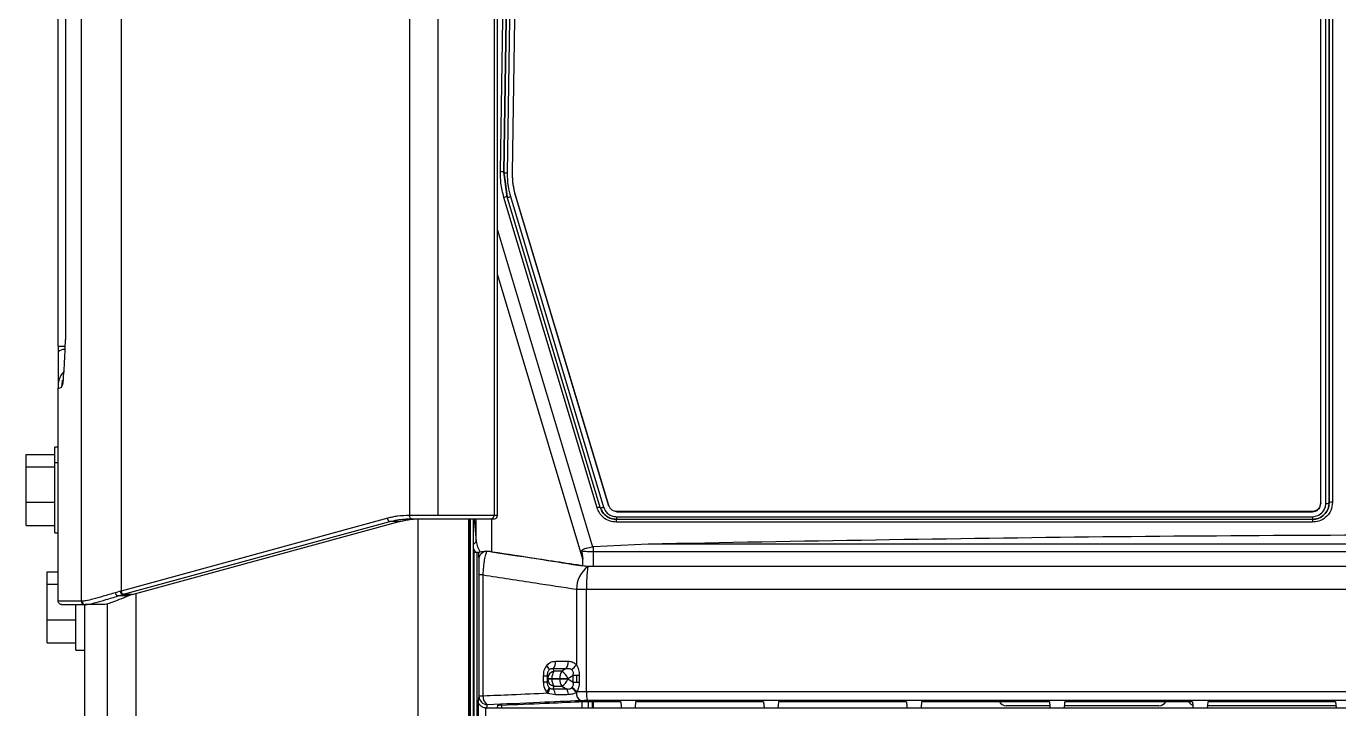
# Model space of a CAD drawing. Header units: millimetres. Extents: x 126 to 938, y 244 to 707.
# Drawn here: x 817.3 to 827.2, y 274.06 to 279.21 of the extents above; entities that cross this region are included whole.
import ezdxf

# ---------------------------------------------------------------- set-up
doc = ezdxf.new("R2010")
doc.units = ezdxf.units.MM

msp = doc.modelspace()

# ---------------------------------------------------------------- linework, layer by layer
at = {"color": 7, "linetype": 'Continuous', "lineweight": 25}
for p, q in [((817.7154, 285.491), (817.7154, 274.8738)), ((818.0162, 285.414), (818.0162, 274.9508)), ((820.1912, 284.8433), (820.1912, 275.5215)), ((820.4039, 284.8433), (820.4039, 275.5215)), ((820.8277, 284.8433), (820.8277, 275.5215)), ((820.8532, 275.5215), (820.8532, 284.8433)), ((820.8758, 278.1137), (820.9765, 284.6417)), ((821.0019, 284.637), (820.9012, 278.109)), ((820.9012, 278.1089), (821.0019, 284.6369)), ((821.0273, 284.6321), (820.9266, 278.1042)), ((821.0654, 284.6357), (820.9647, 278.1076)), ((817.5415, 276.7983), (817.5415, 283.5665)), ((817.5961, 283.5207), (817.5961, 276.8442)), ((817.5967, 283.5177), (817.5967, 276.8471)), ((827.062, 275.6157), (827.062, 279.9472)), ((827.1001, 275.6116), (827.1001, 279.9431)), ((827.1255, 275.616), (827.1255, 279.9476)), ((827.1255, 279.9474), (827.1255, 275.6159)), ((827.1509, 279.9519), (827.1509, 275.6204)), ((820.9012, 278.109), (820.9012, 278.1089)), ((820.9012, 278.109), (820.911, 278.038)), ((820.9111, 278.0377), (820.9012, 278.1089)), ((820.911, 278.038), (820.9271, 277.9224)), ((820.9271, 277.9223), (820.9111, 278.0377)), ((820.9646, 278.099), (820.9646, 278.0946)), ((821.6293, 275.5807), (820.9271, 277.9226)), ((820.9515, 277.925), (821.6537, 275.5832)), ((820.988, 277.9396), (821.6903, 275.598)), ((820.988, 277.9396), (820.988, 277.9352)), ((820.988, 277.9352), (821.6903, 275.5936)), ((821.605, 275.5779), (820.9027, 277.9197)), ((820.8532, 277.6727), (821.5694, 275.2844)), ((821.498, 275.191), (820.8532, 277.3413)), ((817.5415, 276.7983), (817.5415, 276.7537)), ((817.5415, 276.7983), (817.5911, 276.7983)), ((817.5415, 276.7537), (817.5415, 276.4862)), ((817.5415, 276.4775), (817.5685, 276.488)), ((817.5415, 276.4777), (817.5415, 276.4775)), ((817.5415, 274.8738), (817.5415, 276.4775)), ((817.3002, 275.9798), (817.5161, 275.9798)), ((817.3002, 275.8871), (817.3002, 275.9798)), ((817.5415, 276.0365), (817.5161, 276.0365)), ((817.5161, 275.9208), (817.5161, 276.0365)), ((817.3002, 275.6199), (817.3002, 275.8871)), ((817.3002, 275.8871), (817.5161, 275.8871)), ((817.5161, 275.3888), (817.5161, 275.9208)), ((817.5161, 275.9208), (817.5415, 275.9208)), ((817.3002, 275.6199), (817.5161, 275.6199)), ((817.3002, 275.4455), (817.3002, 275.6199)), ((821.6293, 275.5807), (821.6293, 275.5806)), ((821.6903, 275.598), (821.6903, 275.5936)), ((821.7512, 275.5532), (821.7512, 275.5488)), ((821.7512, 275.5532), (826.9985, 275.5532)), ((821.7512, 275.5488), (826.9985, 275.5488)), ((826.9985, 275.5532), (826.9985, 275.5488)), ((827.0434, 275.5715), (827.0434, 275.5671)), ((827.062, 275.6157), (827.062, 275.6113)), ((827.1228, 275.5907), (827.1255, 275.616)), ((827.1255, 275.6159), (827.124, 275.6023)), ((827.1255, 275.6159), (827.1255, 275.616)), ((820.026, 275.4997), (818.0162, 274.9508)), ((818.034, 274.9261), (820.0413, 275.4743)), ((818.0985, 274.9247), (820.112, 275.4743)), ((820.112, 275.4743), (820.0413, 275.4743)), ((820.4039, 275.5215), (820.1912, 275.5215)), ((820.2039, 275.4961), (820.8024, 275.4961)), ((820.2547, 257.0665), (820.2547, 275.4961)), ((820.8277, 275.5215), (820.4039, 275.5215)), ((820.6347, 275.4961), (820.6347, 257.0665)), ((820.6455, 257.0665), (820.6455, 275.4961)), ((820.6456, 257.0665), (820.6456, 275.4961)), ((820.6507, 257.0665), (820.6507, 275.4961)), ((820.6697, 275.4961), (820.6697, 257.0665)), ((820.6729, 257.0665), (820.6729, 275.4961)), ((820.6731, 257.0665), (820.6731, 275.4961)), ((820.6785, 275.4961), (820.694, 275.3253)), ((820.694, 275.3253), (820.694, 275.4961)), ((820.8024, 275.4961), (820.8319, 275.4961)), ((820.8085, 275.4961), (820.8085, 275.2474)), ((820.8532, 275.5215), (820.8277, 275.5215)), ((821.7511, 275.5115), (826.9985, 275.5115)), ((821.7511, 275.5115), (821.7511, 275.4913)), ((826.9985, 275.4913), (821.7511, 275.4913)), ((821.7511, 275.4703), (821.7511, 275.4913)), ((826.9985, 275.4703), (821.7511, 275.4703)), ((826.9985, 275.5115), (826.9985, 275.4913)), ((826.9985, 275.4913), (826.9985, 275.4703)), ((817.3002, 275.4455), (817.5161, 275.4455)), ((817.5161, 275.3888), (817.5415, 275.3888)), ((820.6895, 275.2408), (820.6731, 275.2707)), ((821.5694, 275.2844), (821.5767, 275.2855)), ((821.5767, 275.2855), (821.9888, 275.3071)), ((820.6895, 275.2408), (820.6731, 275.2419)), ((820.6758, 275.2418), (820.6758, 257.0665)), ((820.6982, 275.2406), (820.6982, 269.534)), ((821.498, 275.1405), (821.498, 275.191)), ((821.5758, 275.2464), (821.5758, 275.1348)), ((817.4589, 275.0948), (817.5415, 275.0948)), ((817.4589, 275.002), (817.4589, 275.0948)), ((820.7459, 275.0719), (820.7142, 275.0719)), ((820.7142, 275.0719), (820.7142, 274.1584)), ((820.7459, 274.1584), (820.7459, 275.0719)), ((828.8508, 275.1347), (821.5758, 275.1347)), ((817.4589, 274.7349), (817.4589, 275.002)), ((817.4589, 275.002), (817.5415, 275.002)), ((821.4489, 274.9648), (821.4489, 274.3942)), ((821.4489, 274.9648), (821.5253, 274.9648)), ((821.5253, 274.1904), (821.5253, 274.9648)), ((817.7154, 274.8738), (817.5415, 274.8738)), ((817.7195, 274.8738), (817.7154, 274.8738)), ((817.9125, 257.0665), (817.9125, 274.855)), ((817.9925, 274.9139), (818.029, 274.9247)), ((818.0707, 274.9139), (817.9925, 274.9139)), ((818.0985, 274.9247), (818.029, 274.9247)), ((818.0985, 274.9247), (818.0707, 274.9139)), ((818.1278, 274.9327), (818.1278, 257.0665)), ((817.5669, 274.8484), (817.7408, 274.8484)), ((817.6748, 274.5038), (817.6748, 274.8484)), ((817.7393, 274.8484), (817.7393, 257.0665)), ((817.7393, 274.8484), (817.7393, 257.0665)), ((817.7408, 274.8484), (817.7447, 274.8484)), ((817.8823, 274.8484), (817.7447, 274.8484)), ((817.4589, 274.7349), (817.6748, 274.7349)), ((817.4589, 274.5604), (817.4589, 274.7349)), ((817.4589, 274.5604), (817.6748, 274.5604)), ((817.6748, 274.5038), (817.7393, 274.5038)), ((821.2768, 274.3659), (821.372, 274.3659)), ((821.2788, 274.3457), (821.2768, 274.3659)), ((821.3865, 274.4191), (821.2913, 274.4191)), ((821.372, 274.3659), (821.339, 274.3457)), ((821.199, 274.3126), (821.199, 274.2662)), ((821.199, 274.3126), (821.2307, 274.3126)), ((821.199, 274.2662), (821.2307, 274.2662)), ((821.2307, 274.3126), (821.2326, 274.2924)), ((821.2307, 274.2662), (821.2307, 274.3126)), ((821.2326, 274.2863), (821.2307, 274.2662)), ((821.2326, 274.2924), (821.2326, 274.2863)), ((821.2326, 274.2924), (821.2643, 274.2924)), ((821.2643, 274.2863), (821.2326, 274.2863)), ((821.2643, 274.2863), (821.2643, 274.2924)), ((821.2643, 274.2924), (821.3246, 274.2924)), ((821.3246, 274.2863), (821.2643, 274.2863)), ((821.339, 274.3457), (821.2788, 274.3457)), ((821.3246, 274.2924), (821.3851, 274.2924)), ((821.3246, 274.2924), (821.3246, 274.2863)), ((821.3851, 274.2863), (821.3246, 274.2863)), ((821.3851, 274.2924), (821.4211, 274.3144)), ((821.3851, 274.2863), (821.3851, 274.2924)), ((821.4211, 274.2644), (821.3851, 274.2863)), ((821.4211, 274.3144), (821.4211, 274.2644)), ((821.4499, 274.3144), (821.4211, 274.3144)), ((821.4211, 274.2644), (821.4499, 274.2644)), ((821.4499, 274.3144), (821.4499, 274.2644)), ((821.473, 274.3144), (821.4499, 274.3144)), ((821.4499, 274.2644), (821.473, 274.2644)), ((821.473, 274.2644), (821.473, 274.3144)), ((821.234, 274.1799), (821.2902, 274.1702)), ((821.2767, 274.2114), (821.2788, 274.2331)), ((821.2788, 274.2331), (821.339, 274.2331)), ((821.339, 274.2331), (821.3756, 274.2107)), ((820.7078, 274.1265), (820.7078, 273.8898)), ((820.7459, 274.1584), (820.7142, 274.1584)), ((820.7664, 273.8898), (820.7664, 274.0686)), ((820.8506, 274.0683), (820.7719, 274.0683)), ((821.7879, 274.0683), (820.8506, 274.0683)), ((820.8835, 274.0903), (820.8835, 274.0683)), ((821.4928, 274.0683), (821.4928, 274.1166)), ((821.4954, 274.1167), (821.7697, 274.1167)), ((821.5368, 274.1167), (821.5368, 274.0683)), ((821.5698, 274.0683), (821.5698, 274.1167)), ((821.5766, 274.0683), (821.5766, 274.1167)), ((821.8908, 274.0683), (821.7879, 274.0683)), ((822.8648, 274.0683), (821.8908, 274.0683)), ((821.9073, 274.1167), (822.8466, 274.1167)), ((822.9688, 274.0683), (822.8648, 274.0683)), ((823.9423, 274.0683), (822.9688, 274.0683)), ((822.9855, 274.1167), (823.9243, 274.1167)), ((824.0473, 274.0683), (823.9423, 274.0683)), ((825.0205, 274.0683), (824.0473, 274.0683)), ((824.0641, 274.1167), (825.0027, 274.1167)), ((825.0187, 274.0863), (824.6903, 274.0863)), ((825.1263, 274.0683), (825.0205, 274.0683)), ((826.0992, 274.0683), (825.1263, 274.0683)), ((825.8421, 274.0863), (825.1281, 274.0863)), ((825.1432, 274.1167), (826.0815, 274.1167)), ((826.2055, 274.0683), (826.0992, 274.0683)), ((827.1783, 274.0683), (826.2055, 274.0683)), ((827.1765, 274.0863), (826.2073, 274.0863)), ((826.2226, 274.1167), (827.1607, 274.1167)), ((827.285, 274.0683), (827.1783, 274.0683))]:
    msp.add_line(p, q, dxfattribs=at)
at = {"color": 7, "linetype": 'Continuous', "lineweight": 25, "flags": 128}
for points in [[(817.5685, 276.488), (817.5728, 276.5331), (817.5743, 276.5403)], [(820.2039, 275.4961), (820.2014, 275.4966), (820.199, 275.498), (820.1968, 275.5004), (820.1949, 275.5035), (820.1933, 275.5074), (820.1922, 275.5118), (820.1914, 275.5166), (820.1912, 275.5215)], [(821.9888, 275.3071), (824.2744, 275.3071), (826.5621, 275.3071), (828.8508, 275.3071)], [(820.7094, 275.2429), (820.7111, 275.2131), (820.7124, 275.1898)], [(828.8508, 275.2463), (826.4245, 275.2463), (823.9989, 275.2463), (821.5758, 275.2464)], [(828.8508, 275.1349), (826.8007, 275.1349), (824.7514, 275.1349), (823.1421, 275.1349), (821.5342, 275.135)], [(821.5253, 274.9648), (823.9651, 274.9648), (826.4073, 274.9647), (828.8508, 274.9647)], [(828.8508, 274.1904), (826.4072, 274.1904), (823.965, 274.1904), (821.5253, 274.1904)], [(820.7142, 274.1584), (820.7106, 274.1405), (820.7078, 274.1265)], [(821.5294, 274.1271), (823.9677, 274.1271), (826.4086, 274.1271), (828.8508, 274.1271)], [(822.9735, 274.1156), (822.9708, 274.0891), (822.9688, 274.0683)], [(826.2103, 274.1156), (826.2076, 274.0891), (826.2055, 274.0683)]]:
    msp.add_lwpolyline(points, dxfattribs=at)
at = {"color": 7, "linetype": 'Continuous', "lineweight": 25}
for centre, radius, start, end in [((820.8812, 278.072), 0.0421, 61.63039, 97.34476), ((820.9212, 278.1459), 0.0421, 241.61587, 277.34627), ((821.4225, 278.0998), 0.4579, 179.02547, 180.09767), ((821.5192, 278.099), 0.5546, 180.00305, 196.703), ((821.5192, 278.0946), 0.5546, 180.00261, 196.70375), ((820.9192, 277.8849), 0.0385, 78.20007, 115.32383), ((820.9342, 277.9637), 0.0423, 260.63945, 294.12801), ((817.5889, 276.7047), 0.0682, 88.82917, 134.0663), ((821.6214, 275.5431), 0.0385, 78.19238, 115.33153), ((821.6372, 275.618), 0.0385, 258.20007, 295.32383), ((826.9986, 275.6172), 0.064, 269.93145, 314.45754), ((826.9986, 275.6128), 0.064, 269.93145, 314.45754), ((826.9999, 275.6158), 0.0621, 314.46024, 359.90837), ((826.9999, 275.6114), 0.0621, 314.46024, 359.90837), ((827.1061, 275.6529), 0.0418, 261.72866, 297.64924), ((827.1448, 275.579), 0.0417, 81.71575, 117.65354), ((820.6617, 275.4988), 0.017, 312.47281, 350.99802), ((820.8024, 275.5215), 0.0253, 270.10335, 0.11893), ((820.6712, 275.331), 0.0235, 274.76933, 346.11615), ((820.7749, 275.188), 0.0625, 90.36549, 178.41967), ((822.318, 275.2481), 0.7422, 177.11027, 180.13532), ((821.6726, 274.9591), 0.2238, 128.20394, 178.54561), ((822.6394, 274.9923), 1.1144, 172.64586, 181.41494), ((817.7408, 274.8738), 0.0254, 179.95672, 269.95582), ((817.7448, 274.8737), 0.0253, 179.75421, 269.78005), ((821.1755, 274.3407), 0.0693, 13.20477, 44.90093), ((821.2004, 274.4152), 0.091, 327.15383, 2.46348), ((821.2956, 274.4152), 0.091, 327.15719, 2.47208), ((821.321, 274.4903), 0.16, 304.69982, 323.07877), ((821.2917, 274.2879), 0.0592, 102.61378, 175.59897), ((821.2917, 274.2909), 0.0592, 184.40103, 257.38622), ((821.3552, 274.2963), 0.091, 147.1595, 182.47138), ((821.3552, 274.2824), 0.091, 177.52862, 212.8405), ((821.4154, 274.2963), 0.0909, 147.14729, 182.47165), ((821.4154, 274.2824), 0.0909, 177.52835, 212.85271), ((821.2773, 274.2457), 0.1175, 23.44874, 58.33851), ((821.2773, 274.3331), 0.1175, 301.66149, 336.55126), ((821.1755, 274.238), 0.0693, 315.09907, 346.79523), ((821.1753, 274.2225), 0.0725, 324.01048, 356.25938), ((821.2075, 274.166), 0.0828, 2.94842, 33.29339), ((821.3082, 274.1662), 0.0808, 4.1237, 33.38911), ((821.3281, 274.0892), 0.1555, 38.9796, 57.26182), ((821.3184, 274.0736), 0.1771, 40.85366, 57.13331), ((821.5102, 274.1799), 0.0616, 173.44388, 240.9229), ((821.8042, 274.1765), 0.2792, 177.14175, 190.17962), ((820.7776, 274.1586), 0.0635, 180.19914, 269.62242), ((820.8084, 274.15), 0.0631, 172.33352, 240.35088), ((824.6903, 274.1454), 0.0591, 209.79085, 269.99086), ((825.8421, 274.1454), 0.0591, 270.00124, 330.37505), ((826.119, 274.1454), 0.059, 209.77874, 248.02876)]:
    msp.add_arc(centre, radius, start, end, dxfattribs=at)
for points, knots in [([(820.9027, 277.9197), (820.8937, 277.9554), (820.8775, 278.0191), (820.8763, 278.0848), (820.8758, 278.1137)], [0, 0, 0, 0, 0.560148, 1, 1, 1, 1]), ([(820.9266, 278.1042), (820.9275, 278.0702), (820.9292, 278.0095), (820.9447, 277.9508), (820.9515, 277.925)], [0, 0, 0, 0, 0.5598379, 1, 1, 1, 1]), ([(817.5685, 276.488), (817.5709, 276.4944), (817.5789, 276.5164), (817.581, 276.5641), (817.5877, 276.6387), (817.592, 276.7358), (817.5951, 276.8088), (817.5967, 276.8471)], [0, 0, 0, 0, 0.056372, 0.1937022, 0.3924031, 0.681192, 1, 1, 1, 1]), ([(817.5415, 276.4777), (817.5437, 276.5115), (817.5467, 276.5589), (817.5761, 276.5943), (817.5845, 276.6044)], [0, 0, 0, 0, 0.714886, 1, 1, 1, 1]), ([(821.7511, 275.4703), (821.7333, 275.4721), (821.6967, 275.4758), (821.652, 275.5032), (821.6203, 275.5386), (821.61, 275.565), (821.605, 275.5779)], [0, 0, 0, 0, 0.275055, 0.563665, 0.787887, 1, 1, 1, 1]), ([(821.6293, 275.5806), (821.6345, 275.5679), (821.6447, 275.5429), (821.6741, 275.5143), (821.7101, 275.4948), (821.7373, 275.4923), (821.7511, 275.491)], [0, 0, 0, 0, 0.252761, 0.497861, 0.744114, 1, 1, 1, 1]), ([(821.7511, 275.4908), (821.7375, 275.4921), (821.7104, 275.4945), (821.674, 275.5141), (821.6446, 275.5429), (821.6344, 275.568), (821.6293, 275.5805)], [0, 0, 0, 0, 0.251366, 0.502008, 0.751517, 1, 1, 1, 1]), ([(821.6537, 275.5832), (821.6583, 275.5723), (821.6676, 275.5498), (821.6939, 275.5269), (821.7228, 275.5137), (821.7419, 275.5122), (821.7511, 275.5115)], [0, 0, 0, 0, 0.271855, 0.559585, 0.785202, 1, 1, 1, 1]), ([(821.6903, 275.598), (821.6932, 275.591), (821.6991, 275.577), (821.7153, 275.563), (821.7331, 275.5547), (821.7451, 275.5537), (821.7512, 275.5532)], [0, 0, 0, 0, 0.280832, 0.556552, 0.775295, 1, 1, 1, 1]), ([(827.1509, 275.6204), (827.1482, 275.5991), (827.1425, 275.5547), (827.1012, 275.5044), (827.05, 275.4752), (827.0152, 275.4719), (826.9985, 275.4703)], [0, 0, 0, 0, 0.268395, 0.559967, 0.788212, 1, 1, 1, 1]), ([(826.9985, 275.5115), (827.0129, 275.5133), (827.0427, 275.5169), (827.0768, 275.5439), (827.0967, 275.5776), (827.099, 275.6005), (827.1001, 275.6116)], [0, 0, 0, 0, 0.272177, 0.564876, 0.79125, 1, 1, 1, 1]), ([(827.124, 275.6023), (827.1237, 275.5983), (827.1228, 275.5861), (827.1134, 275.5592), (827.0905, 275.5251), (827.0559, 275.5024), (827.0242, 275.4923), (827.0071, 275.4913), (826.9985, 275.4908)], [0, 0, 0, 0, 0.064632, 0.20026, 0.460197, 0.721564, 0.858837, 1, 1, 1, 1]), ([(826.9985, 275.491), (827.0071, 275.4915), (827.0242, 275.4925), (827.056, 275.5026), (827.0902, 275.5253), (827.1142, 275.5592), (827.1206, 275.5826), (827.1228, 275.5907)], [0, 0, 0, 0, 0.15094, 0.297732, 0.577261, 0.855102, 1, 1, 1, 1]), ([(820.1912, 275.5215), (820.16, 275.5202), (820.1166, 275.5183), (820.0617, 275.5088), (820.0379, 275.5027), (820.026, 275.4997)], [0, 0, 0, 0, 0.559126, 0.779207, 1, 1, 1, 1]), ([(820.0413, 275.4743), (820.0395, 275.4747), (820.0366, 275.4755), (820.0336, 275.4786), (820.0308, 275.4826), (820.0285, 275.4878), (820.0268, 275.4939), (820.0263, 275.4976), (820.026, 275.4997)], [0, 0, 0, 0, 0.166346, 0.274398, 0.402139, 0.63816, 0.804006, 1, 1, 1, 1]), ([(820.0413, 275.4743), (820.06, 275.479), (820.096, 275.4882), (820.1507, 275.4945), (820.1862, 275.4956), (820.2039, 275.4961)], [0, 0, 0, 0, 0.351273, 0.677794, 1, 1, 1, 1]), ([(820.112, 275.4743), (820.1205, 275.4759), (820.1372, 275.4791), (820.1594, 275.4864), (820.182, 275.4891), (820.2075, 275.4924), (820.239, 275.4956), (820.2626, 275.4959), (820.2747, 275.4961)], [0, 0, 0, 0, 0.157409, 0.310235, 0.423904, 0.571279, 0.779308, 1, 1, 1, 1]), ([(820.8319, 275.4961), (820.8376, 275.4978), (820.845, 275.4999), (820.8499, 275.5076), (820.8518, 275.5121), (820.853, 275.5168), (820.8531, 275.52), (820.8532, 275.5215)], [0, 0, 0, 0, 0.464474, 0.600304, 0.737392, 0.871855, 1, 1, 1, 1]), ([(821.9888, 275.3071), (823.1321, 275.328), (825.4193, 275.3699), (827.7068, 275.3759), (828.8508, 275.3788)], [0, 0, 0, 0, 0.49987, 1, 1, 1, 1]), ([(820.694, 275.3253), (820.6962, 275.311), (820.7007, 275.2819), (820.716, 275.2568), (820.7237, 275.2439)], [0, 0, 0, 0, 0.490463, 1, 1, 1, 1]), ([(820.8085, 275.2474), (820.8015, 275.2483), (820.7872, 275.25), (820.7655, 275.2498), (820.7441, 275.2482), (820.7304, 275.2453), (820.7237, 275.2439)], [0, 0, 0, 0, 0.247816, 0.508568, 0.760482, 1, 1, 1, 1]), ([(820.7459, 275.0719), (820.747, 275.0924), (820.7491, 275.1308), (820.756, 275.1821), (820.763, 275.2217), (820.7712, 275.2424), (820.7745, 275.2505)], [0, 0, 0, 0, 0.339837, 0.632794, 0.855625, 1, 1, 1, 1]), ([(821.5342, 275.135), (821.3924, 275.1567), (821.1392, 275.1954), (820.8859, 275.2337), (820.7745, 275.2505)], [0, 0, 0, 0, 0.560012, 1, 1, 1, 1]), ([(821.4894, 275.2509), (821.4894, 275.2518), (821.4893, 275.2535), (821.4906, 275.2572), (821.4948, 275.2621), (821.5062, 275.269), (821.5316, 275.2773), (821.5543, 275.2816), (821.5694, 275.2844)], [0, 0, 0, 0, 0.02832, 0.057871, 0.124877, 0.237195, 0.494994, 1, 1, 1, 1]), ([(821.4894, 275.2509), (821.491, 275.2397), (821.4938, 275.2198), (821.4967, 275.1998), (821.498, 275.191)], [0, 0, 0, 0, 0.559738, 1, 1, 1, 1]), ([(821.5758, 275.2464), (821.5609, 275.2465), (821.5321, 275.2468), (821.5033, 275.2496), (821.4894, 275.2509)], [0, 0, 0, 0, 0.51571, 1, 1, 1, 1]), ([(820.7237, 275.2439), (820.7212, 275.2433), (820.7158, 275.2421), (820.7073, 275.2411), (820.6985, 275.2404), (820.6924, 275.2407), (820.6895, 275.2408)], [0, 0, 0, 0, 0.2291953, 0.4760695, 0.7486414, 1, 1, 1, 1]), ([(820.7124, 275.1898), (820.7127, 275.1833), (820.7134, 275.1663), (820.7138, 275.1388), (820.7141, 275.106), (820.7141, 275.0837), (820.7142, 275.0719)], [0, 0, 0, 0, 0.1653987, 0.4312676, 0.699578, 1, 1, 1, 1]), ([(820.8085, 275.2474), (820.9373, 275.2275), (821.1671, 275.192), (821.3969, 275.1561), (821.498, 275.1404)], [0, 0, 0, 0, 0.55999, 1, 1, 1, 1]), ([(820.7459, 275.0719), (820.8771, 275.052), (821.1115, 275.0165), (821.3458, 274.9806), (821.4489, 274.9648)], [0, 0, 0, 0, 0.5599894, 1, 1, 1, 1]), ([(821.5758, 275.1347), (821.5625, 275.1349), (821.5364, 275.1354), (821.5106, 275.1387), (821.498, 275.1404)], [0, 0, 0, 0, 0.512018, 1, 1, 1, 1]), ([(817.5669, 274.8484), (817.5633, 274.8489), (817.5558, 274.8498), (817.5473, 274.8567), (817.5424, 274.8652), (817.5418, 274.871), (817.5415, 274.8738)], [0, 0, 0, 0, 0.27018, 0.562378, 0.789749, 1, 1, 1, 1]), ([(817.9728, 274.9385), (817.9416, 274.9292), (817.8852, 274.9123), (817.8106, 274.8919), (817.7574, 274.8782), (817.7292, 274.8749), (817.7195, 274.8738)], [0, 0, 0, 0, 0.37293, 0.674609, 0.88747, 1, 1, 1, 1]), ([(817.7447, 274.8484), (817.7542, 274.8496), (817.7819, 274.8529), (817.8338, 274.8667), (817.9068, 274.8873), (817.9619, 274.9044), (817.9925, 274.9139)], [0, 0, 0, 0, 0.112353, 0.325368, 0.626392, 1, 1, 1, 1]), ([(818.0707, 274.9139), (818.0475, 274.9044), (818.0058, 274.8874), (817.9504, 274.8668), (817.911, 274.853), (817.8896, 274.8496), (817.8823, 274.8484)], [0, 0, 0, 0, 0.376214, 0.675669, 0.888867, 1, 1, 1, 1]), ([(818.0108, 274.9494), (818.0037, 274.9474), (817.9909, 274.9439), (817.9783, 274.9401), (817.9728, 274.9385)], [0, 0, 0, 0, 0.565468, 1, 1, 1, 1]), ([(817.9925, 274.9139), (817.9905, 274.9143), (817.9872, 274.9149), (817.9835, 274.9179), (817.9805, 274.9211), (817.9778, 274.925), (817.9748, 274.9307), (817.9736, 274.9354), (817.9728, 274.9385)], [0, 0, 0, 0, 0.178237, 0.292906, 0.423869, 0.5668, 0.715262, 1, 1, 1, 1]), ([(818.0162, 274.9508), (818.0152, 274.9505), (818.0134, 274.9501), (818.0116, 274.9496), (818.0108, 274.9494)], [0, 0, 0, 0, 0.560207, 1, 1, 1, 1]), ([(818.029, 274.9247), (818.0272, 274.9251), (818.0242, 274.9258), (818.0208, 274.9288), (818.0181, 274.932), (818.0157, 274.9359), (818.0129, 274.9416), (818.0117, 274.9463), (818.0108, 274.9494)], [0, 0, 0, 0, 0.166707, 0.278436, 0.408841, 0.553605, 0.705462, 1, 1, 1, 1]), ([(818.034, 274.9261), (818.0322, 274.9266), (818.0279, 274.9277), (818.023, 274.9337), (818.0187, 274.9414), (818.0171, 274.9476), (818.0162, 274.9508)], [0, 0, 0, 0, 0.1736399, 0.4066566, 0.6916071, 1, 1, 1, 1]), ([(818.029, 274.9247), (818.0299, 274.925), (818.0316, 274.9254), (818.0333, 274.9259), (818.034, 274.9261)], [0, 0, 0, 0, 0.559189, 1, 1, 1, 1]), ([(821.2246, 274.3896), (821.2165, 274.3771), (821.2012, 274.3535), (821.1997, 274.3256), (821.199, 274.3126)], [0, 0, 0, 0, 0.533671, 1, 1, 1, 1]), ([(821.2913, 274.4191), (821.2768, 274.4175), (821.2512, 274.4147), (821.2326, 274.3972), (821.2246, 274.3896)], [0, 0, 0, 0, 0.5659209, 1, 1, 1, 1]), ([(821.243, 274.3565), (821.2451, 274.3587), (821.2494, 274.3629), (821.261, 274.3681), (821.2704, 274.3667), (821.2768, 274.3659)], [0, 0, 0, 0, 0.245407, 0.485822, 1, 1, 1, 1]), ([(821.372, 274.3659), (821.3798, 274.3668), (821.3909, 274.3681), (821.4047, 274.3643), (821.4097, 274.3606), (821.412, 274.3588)], [0, 0, 0, 0, 0.5574785, 0.7898982, 1, 1, 1, 1]), ([(821.4489, 274.3942), (821.4387, 274.4022), (821.4202, 274.4166), (821.3969, 274.4183), (821.3865, 274.4191)], [0, 0, 0, 0, 0.550489, 1, 1, 1, 1]), ([(821.412, 274.3588), (821.4147, 274.3559), (821.4201, 274.3501), (821.4239, 274.3388), (821.4242, 274.3265), (821.4221, 274.3186), (821.4211, 274.3144)], [0, 0, 0, 0, 0.243008, 0.492016, 0.727473, 1, 1, 1, 1]), ([(821.473, 274.3144), (821.472, 274.3287), (821.4705, 274.3502), (821.4603, 274.3769), (821.4526, 274.3885), (821.4489, 274.3942)], [0, 0, 0, 0, 0.505575, 0.758983, 1, 1, 1, 1]), ([(821.199, 274.2662), (821.2002, 274.2497), (821.2022, 274.2217), (821.218, 274.1987), (821.2246, 274.1892)], [0, 0, 0, 0, 0.585526, 1, 1, 1, 1]), ([(821.2307, 274.3126), (821.2311, 274.3212), (821.2316, 274.3335), (821.2369, 274.3483), (821.241, 274.3539), (821.243, 274.3565)], [0, 0, 0, 0, 0.5519755, 0.7888137, 1, 1, 1, 1]), ([(821.243, 274.2222), (821.241, 274.2249), (821.2369, 274.2305), (821.2316, 274.2453), (821.2311, 274.2576), (821.2307, 274.2662)], [0, 0, 0, 0, 0.2112411, 0.4480209, 1, 1, 1, 1]), ([(821.4211, 274.2644), (821.4221, 274.2605), (821.424, 274.2532), (821.4241, 274.242), (821.4213, 274.2312), (821.4168, 274.2253), (821.4145, 274.2224)], [0, 0, 0, 0, 0.2693782, 0.5040175, 0.7510054, 1, 1, 1, 1]), ([(821.4523, 274.1895), (821.4585, 274.2011), (821.4709, 274.2245), (821.4723, 274.251), (821.473, 274.2644)], [0, 0, 0, 0, 0.495054, 1, 1, 1, 1]), ([(821.234, 274.1799), (821.1429, 274.1758), (820.9802, 274.1687), (820.8175, 274.1615), (820.7459, 274.1584)], [0, 0, 0, 0, 0.56, 1, 1, 1, 1]), ([(821.2246, 274.1892), (821.2263, 274.1873), (821.2292, 274.184), (821.2325, 274.1811), (821.234, 274.1799)], [0, 0, 0, 0, 0.562179, 1, 1, 1, 1]), ([(821.2477, 274.2178), (821.2467, 274.2185), (821.2451, 274.2199), (821.2436, 274.2215), (821.243, 274.2222)], [0, 0, 0, 0, 0.554545, 1, 1, 1, 1]), ([(821.2767, 274.2114), (821.2718, 274.2108), (821.2644, 274.2098), (821.2545, 274.2131), (821.2501, 274.2161), (821.2477, 274.2178)], [0, 0, 0, 0, 0.47016, 0.718589, 1, 1, 1, 1]), ([(821.3756, 274.2107), (821.3572, 274.2108), (821.3242, 274.2111), (821.2912, 274.2113), (821.2767, 274.2114)], [0, 0, 0, 0, 0.560168, 1, 1, 1, 1]), ([(821.2902, 274.1702), (821.3086, 274.1706), (821.3414, 274.1712), (821.3743, 274.1718), (821.3888, 274.172)], [0, 0, 0, 0, 0.559869, 1, 1, 1, 1]), ([(821.4122, 274.2199), (821.4097, 274.2177), (821.4049, 274.2133), (821.3957, 274.2099), (821.3859, 274.2091), (821.3792, 274.2101), (821.3756, 274.2107)], [0, 0, 0, 0, 0.257131, 0.488806, 0.724189, 1, 1, 1, 1]), ([(821.3888, 274.172), (821.3998, 274.1727), (821.4208, 274.174), (821.4399, 274.1828), (821.449, 274.187)], [0, 0, 0, 0, 0.522845, 1, 1, 1, 1]), ([(821.4145, 274.2224), (821.4141, 274.2219), (821.4133, 274.2211), (821.4125, 274.2203), (821.4122, 274.2199)], [0, 0, 0, 0, 0.562606, 1, 1, 1, 1]), ([(821.449, 274.187), (821.4496, 274.1874), (821.4507, 274.1883), (821.4518, 274.1891), (821.4523, 274.1895)], [0, 0, 0, 0, 0.557102, 1, 1, 1, 1]), ([(821.5253, 274.1904), (821.5129, 274.1903), (821.4885, 274.1903), (821.4642, 274.1897), (821.4523, 274.1895)], [0, 0, 0, 0, 0.511914, 1, 1, 1, 1]), ([(820.7664, 274.0686), (820.762, 274.0692), (820.7531, 274.0705), (820.7375, 274.0768), (820.722, 274.0886), (820.7103, 274.1068), (820.7086, 274.1201), (820.7078, 274.1265)], [0, 0, 0, 0, 0.1480975, 0.2986219, 0.5583311, 0.7867892, 1, 1, 1, 1]), ([(820.7664, 274.0686), (820.7674, 274.0685), (820.7692, 274.0683), (820.7711, 274.0683), (820.7719, 274.0683)], [0, 0, 0, 0, 0.559602, 1, 1, 1, 1]), ([(820.7719, 274.0683), (820.7729, 274.0733), (820.7746, 274.0823), (820.7764, 274.0912), (820.7772, 274.0951)], [0, 0, 0, 0, 0.559968, 1, 1, 1, 1]), ([(820.7772, 274.0951), (820.9084, 274.1009), (821.1428, 274.1112), (821.3771, 274.1215), (821.4802, 274.1261)], [0, 0, 0, 0, 0.559999, 1, 1, 1, 1]), ([(820.8542, 274.0859), (820.8535, 274.0826), (820.8523, 274.0768), (820.8512, 274.0709), (820.8506, 274.0683)], [0, 0, 0, 0, 0.55988, 1, 1, 1, 1]), ([(820.8859, 274.0904), (820.8817, 274.0902), (820.874, 274.0899), (820.8645, 274.0887), (820.8578, 274.0881), (820.8551, 274.0865), (820.8542, 274.0859)], [0, 0, 0, 0, 0.388776, 0.713703, 0.897727, 1, 1, 1, 1]), ([(820.8859, 274.0904), (820.9946, 274.0952), (821.1887, 274.1037), (821.3827, 274.1123), (821.4681, 274.1161)], [0, 0, 0, 0, 0.559995, 1, 1, 1, 1]), ([(821.4954, 274.1167), (821.4907, 274.1166), (821.4816, 274.1166), (821.4725, 274.1163), (821.4681, 274.1161)], [0, 0, 0, 0, 0.512988, 1, 1, 1, 1]), ([(821.4802, 274.1261), (821.4892, 274.1264), (821.5055, 274.127), (821.5219, 274.1271), (821.5294, 274.1271)], [0, 0, 0, 0, 0.5446014, 1, 1, 1, 1]), ([(821.7832, 274.1155), (821.7831, 274.1156), (821.7826, 274.1159), (821.7812, 274.116), (821.7793, 274.1163), (821.7769, 274.1165), (821.7738, 274.1166), (821.7713, 274.1166), (821.7697, 274.1167)], [0, 0, 0, 0, 0.03938, 0.117892, 0.305556, 0.463947, 0.638239, 1, 1, 1, 1]), ([(821.7832, 274.1155), (821.7837, 274.1101), (821.7846, 274.1013), (821.7858, 274.0891), (821.7869, 274.0787), (821.7876, 274.0718), (821.7879, 274.0683)], [0, 0, 0, 0, 0.340012, 0.560004, 0.780008, 1, 1, 1, 1]), ([(821.8955, 274.1156), (821.8946, 274.1068), (821.893, 274.091), (821.8914, 274.0753), (821.8908, 274.0683)], [0, 0, 0, 0, 0.560013, 1, 1, 1, 1]), ([(821.9073, 274.1167), (821.9058, 274.1166), (821.903, 274.1166), (821.8995, 274.1165), (821.8971, 274.1161), (821.8959, 274.116), (821.8956, 274.1157), (821.8955, 274.1156)], [0, 0, 0, 0, 0.372652, 0.701507, 0.894513, 0.965216, 1, 1, 1, 1]), ([(822.8601, 274.1155), (822.8599, 274.1156), (822.8595, 274.1159), (822.8581, 274.1161), (822.8562, 274.1163), (822.8538, 274.1165), (822.8507, 274.1166), (822.8483, 274.1166), (822.8466, 274.1167)], [0, 0, 0, 0, 0.038898, 0.116837, 0.304546, 0.462718, 0.636932, 1, 1, 1, 1]), ([(822.8601, 274.1155), (822.8606, 274.1101), (822.8615, 274.1013), (822.8627, 274.0891), (822.8637, 274.0787), (822.8644, 274.0718), (822.8648, 274.0683)], [0, 0, 0, 0, 0.339985, 0.559994, 0.779991, 1, 1, 1, 1]), ([(822.9855, 274.1167), (822.984, 274.1166), (822.9811, 274.1166), (822.9775, 274.1165), (822.9752, 274.1161), (822.9739, 274.116), (822.9736, 274.1157), (822.9735, 274.1156)], [0, 0, 0, 0, 0.371873, 0.700945, 0.893748, 0.964664, 1, 1, 1, 1]), ([(823.9376, 274.1155), (823.9375, 274.1156), (823.9371, 274.1159), (823.9357, 274.1161), (823.9338, 274.1163), (823.9315, 274.1165), (823.9284, 274.1166), (823.926, 274.1166), (823.9243, 274.1167)], [0, 0, 0, 0, 0.0384092, 0.1153278, 0.3044287, 0.4619146, 0.6364991, 1, 1, 1, 1]), ([(823.9376, 274.1155), (823.9382, 274.1102), (823.939, 274.1013), (823.9403, 274.0891), (823.9413, 274.0787), (823.942, 274.0718), (823.9423, 274.0683)], [0, 0, 0, 0, 0.340026, 0.559979, 0.779996, 1, 1, 1, 1]), ([(824.052, 274.1156), (824.0511, 274.1068), (824.0496, 274.091), (824.048, 274.0753), (824.0473, 274.0683)], [0, 0, 0, 0, 0.5599686, 1, 1, 1, 1]), ([(824.0641, 274.1167), (824.0626, 274.1166), (824.0598, 274.1166), (824.0561, 274.1165), (824.0538, 274.1161), (824.0525, 274.116), (824.0521, 274.1157), (824.052, 274.1156)], [0, 0, 0, 0, 0.370928, 0.699995, 0.892756, 0.964353, 1, 1, 1, 1]), ([(825.0158, 274.1155), (825.0157, 274.1156), (825.0153, 274.1159), (825.0139, 274.1161), (825.0121, 274.1163), (825.0097, 274.1165), (825.0067, 274.1166), (825.0043, 274.1166), (825.0027, 274.1167)], [0, 0, 0, 0, 0.037931, 0.114235, 0.303512, 0.461286, 0.635427, 1, 1, 1, 1]), ([(825.0158, 274.1155), (825.0164, 274.1102), (825.0172, 274.1014), (825.0185, 274.0891), (825.0195, 274.0787), (825.0202, 274.0718), (825.0205, 274.0683)], [0, 0, 0, 0, 0.340011, 0.55997, 0.779979, 1, 1, 1, 1]), ([(825.131, 274.1156), (825.1301, 274.1068), (825.1285, 274.091), (825.127, 274.0753), (825.1263, 274.0683)], [0, 0, 0, 0, 0.560011, 1, 1, 1, 1]), ([(825.1432, 274.1167), (825.1417, 274.1166), (825.1388, 274.1166), (825.1351, 274.1165), (825.1327, 274.1161), (825.1315, 274.116), (825.1311, 274.1157), (825.131, 274.1156)], [0, 0, 0, 0, 0.370389, 0.699831, 0.892499, 0.964334, 1, 1, 1, 1]), ([(826.0945, 274.1155), (826.0944, 274.1156), (826.094, 274.1159), (826.0926, 274.1161), (826.0908, 274.1163), (826.0885, 274.1165), (826.0854, 274.1166), (826.0831, 274.1166), (826.0815, 274.1167)], [0, 0, 0, 0, 0.037411, 0.113067, 0.302772, 0.460226, 0.634218, 1, 1, 1, 1]), ([(826.0945, 274.1155), (826.095, 274.1102), (826.0959, 274.1014), (826.0971, 274.0891), (826.0982, 274.0787), (826.0989, 274.0718), (826.0992, 274.0683)], [0, 0, 0, 0, 0.339989, 0.560017, 0.779971, 1, 1, 1, 1]), ([(826.2226, 274.1167), (826.2211, 274.1166), (826.2182, 274.1166), (826.2144, 274.1164), (826.212, 274.1161), (826.2107, 274.1159), (826.2104, 274.1157), (826.2103, 274.1156)], [0, 0, 0, 0, 0.369367, 0.69919, 0.891258, 0.963786, 1, 1, 1, 1]), ([(827.1736, 274.1155), (827.1734, 274.1156), (827.173, 274.1159), (827.1717, 274.1161), (827.1699, 274.1163), (827.1676, 274.1165), (827.1646, 274.1166), (827.1623, 274.1166), (827.1607, 274.1167)], [0, 0, 0, 0, 0.037545, 0.112195, 0.302486, 0.459717, 0.633667, 1, 1, 1, 1]), ([(827.1736, 274.1155), (827.1741, 274.1102), (827.175, 274.1014), (827.1762, 274.0891), (827.1772, 274.0787), (827.1779, 274.0718), (827.1783, 274.0683)], [0, 0, 0, 0, 0.340016, 0.55999, 0.779964, 1, 1, 1, 1])]:
    msp.add_open_spline(points, degree=3, knots=knots, dxfattribs=at)

doc.saveas('drawing.dxf')
